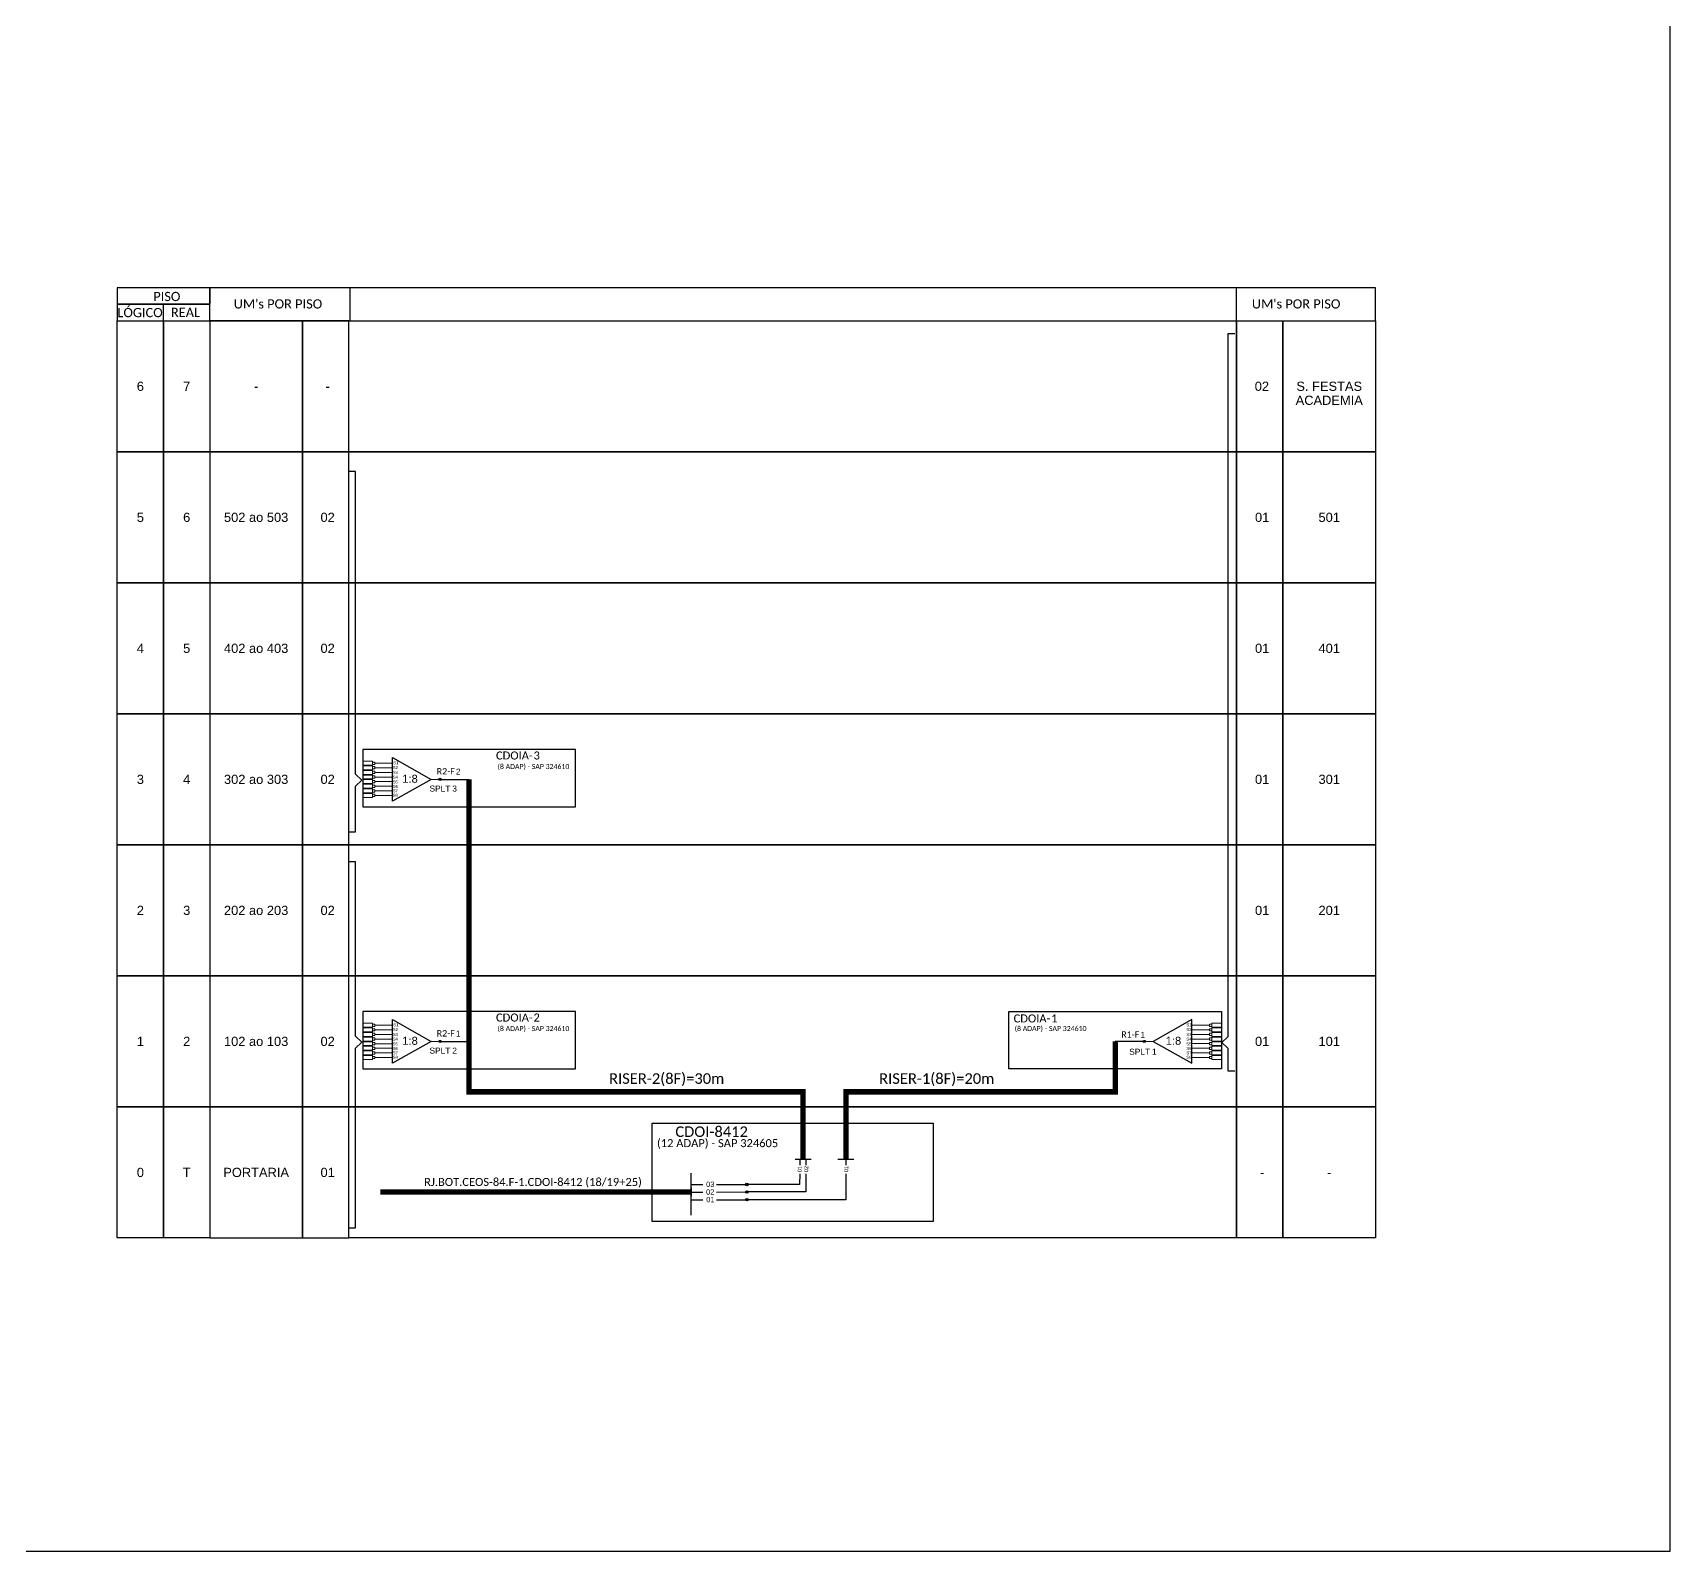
# Model space of a CAD drawing. Extents: x -89 to 749, y 705 to 1299.
# Drawn here: x 429 to 749.2, y 705 to 1002 of the extents above; entities that cross this region are included whole.
import ezdxf
from ezdxf.enums import TextEntityAlignment as Align

# ---------------------------------------------------------------- set-up
doc = ezdxf.new("R2010")
doc.units = 0
doc.styles.add('ARIAL', font='arial.ttf')
doc.styles.add('WMF-Calibri0', font='calibri.ttf')

# ---------------------------------------------------------------- blocks, each defined once
blk = doc.blocks.new('SPLT_1-8_SC-APC')
at = {"color": 1}
blk.add_lwpolyline([(-7.37, -2.1), (-17.04, -7.55), (-7.37, -13), (-7.37, -2.1)], dxfattribs=at)
at = {"color": 3, "lineweight": 0}
for points in [[(-2.99, -3.51), (-7.37, -3.51)], [(-2.41, -3.02), (-2.41, -4)], [(-2.41, -3.02), (0, -3.02)], [(-2.41, -4), (0, -4)], [(-7.37, -4.66), (-2.99, -4.66)], [(-7.37, -5.82), (-2.99, -5.82)], [(-7.37, -6.97), (-2.99, -6.97)], [(-7.37, -8.12), (-2.99, -8.12)], [(-2.41, -4.17), (-2.41, -5.16)], [(-2.41, -4.17), (0, -4.17)], [(-2.41, -5.16), (0, -5.16)], [(-2.41, -5.32), (-2.41, -6.31)], [(-2.41, -5.32), (0, -5.32)], [(-2.41, -6.31), (0, -6.31)], [(-2.41, -6.48), (-2.41, -7.46)], [(-2.41, -6.48), (0, -6.48)], [(-2.41, -7.46), (0, -7.46)], [(-2.41, -7.63), (-2.41, -8.62)], [(-2.41, -7.63), (0, -7.63)], [(-7.37, -9.28), (-2.99, -9.28)], [(-7.37, -10.43), (-2.99, -10.43)], [(-7.37, -11.58), (-2.99, -11.58)], [(-2.41, -8.62), (0, -8.62)], [(-2.41, -8.78), (-2.41, -9.77)], [(-2.41, -8.78), (0, -8.78)], [(-2.41, -9.77), (0, -9.77)], [(-2.41, -9.94), (-2.41, -10.92)], [(-2.41, -9.94), (0, -9.94)], [(-2.41, -10.92), (0, -10.92)], [(-2.41, -11.09), (-2.41, -12.08)], [(-2.41, -11.09), (0, -11.09)], [(-2.41, -12.08), (0, -12.08)]]:
    blk.add_lwpolyline(points, dxfattribs=at)
for points in [[(-2.99, -3.22), (-2.41, -3.22), (-2.41, -3.8), (-2.99, -3.8)], [(-2.99, -4.38), (-2.41, -4.38), (-2.41, -4.95), (-2.99, -4.95)], [(-2.99, -5.53), (-2.41, -5.53), (-2.41, -6.1), (-2.99, -6.1)], [(-2.99, -6.68), (-2.41, -6.68), (-2.41, -7.26), (-2.99, -7.26)], [(-2.99, -7.84), (-2.41, -7.84), (-2.41, -8.41), (-2.99, -8.41)], [(-2.99, -8.99), (-2.41, -8.99), (-2.41, -9.56), (-2.99, -9.56)], [(-2.99, -10.14), (-2.41, -10.14), (-2.41, -10.72), (-2.99, -10.72)], [(-2.99, -11.3), (-2.41, -11.3), (-2.41, -11.87), (-2.99, -11.87)]]:
    blk.add_lwpolyline(points, close=True, dxfattribs=at)
at = {"color": 1, "lineweight": 0}
blk.add_lwpolyline([(-17.04, -7.55), (-19.26, -7.55)], dxfattribs=at)
at = {"color": 1, "style": 'ARIAL'}
for s, height, p in [('S1', 0.75, (-8.74, -3.78)), ('1:8', 2, (-13.91, -8.4)), ('S2', 0.75, (-8.74, -4.97)), ('S3', 0.75, (-8.74, -6.18)), ('S4', 0.75, (-8.74, -7.36)), ('S5', 0.75, (-8.74, -8.57)), ('S6', 0.75, (-8.74, -9.69)), ('S7', 0.75, (-8.74, -10.78)), ('S8', 0.75, (-8.74, -11.9))]:
    blk.add_text(s, height=height, dxfattribs=at).set_placement(p)

msp = doc.modelspace()

# ---------------------------------------------------------------- hatches: boundary and pattern name
h = msp.add_hatch(color=3)
h.dxf.hatch_style = 1
edge = h.paths.add_edge_path()
edge.add_arc((508.62, 856), 0.201, 0, 360)
h = msp.add_hatch(color=3)
h.dxf.hatch_style = 1
edge = h.paths.add_edge_path()
edge.add_arc((508.62, 804.75), 0.201, 0, 360)
h = msp.add_hatch(color=3)
h.dxf.hatch_style = 1
edge = h.paths.add_edge_path()
edge.add_arc((646.38, 804.75), 0.201, 0, 360)
h = msp.add_hatch(color=3)
h.dxf.hatch_style = 1
edge = h.paths.add_edge_path()
edge.add_arc((568.66, 776.75), 0.25, 0, 360)
h = msp.add_hatch(color=3)
h.dxf.hatch_style = 1
edge = h.paths.add_edge_path()
edge.add_arc((568.66, 775.29), 0.25, 0, 360)
h = msp.add_hatch(color=3)
h.dxf.hatch_style = 1
edge = h.paths.add_edge_path()
edge.add_arc((568.66, 773.78), 0.25, 0, 360)

# ---------------------------------------------------------------- linework, layer by layer
at = {"color": 6}
for p, q in [((578.99, 781.68), (578.99, 780.54)), ((580.19, 781.68), (580.19, 780.54)), ((578.99, 778.86), (578.97, 776.75)), ((580.19, 778.86), (580.19, 775.29)), ((578.97, 776.75), (568.66, 776.75)), ((580.19, 775.29), (568.66, 775.29))]:
    msp.add_line(p, q, dxfattribs=at)
at = {"color": 5}
for p, q in [((588.02, 781.68), (588.02, 780.54)), ((588.02, 778.86), (588.02, 773.78)), ((588.02, 773.78), (568.66, 773.78))]:
    msp.add_line(p, q, dxfattribs=at)
for points in [[(-89.32, 705.02), (749.25, 705.02), (749.25, 1299.02), (-89.32, 1299.02), (-89.32, 705.02)], [(463.61, 945.69), (691.61, 945.69), (691.61, 952.13), (463.61, 952.13), (463.61, 952.13), (463.61, 948.91)], [(491.05, 945.69), (491.05, 952.13)], [(664.43, 945.69), (664.43, 952.13)], [(454.56, 945.69), (454.56, 948.91)]]:
    msp.add_lwpolyline(points)
for points in [[(445.5, 948.91), (463.61, 948.91), (463.61, 952.13), (445.5, 952.13)], [(445.5, 945.69), (463.61, 945.69), (463.61, 948.91), (445.5, 948.91)], [(445.5, 945.69), (454.56, 945.69), (454.56, 920.06), (445.5, 920.06)], [(454.56, 945.69), (463.61, 945.69), (463.61, 920.06), (454.56, 920.06)], [(454.56, 945.69), (463.61, 945.69), (463.61, 920.06), (454.56, 920.06)], [(481.73, 945.69), (463.61, 945.69), (463.61, 920.06), (481.73, 920.06)], [(490.78, 945.69), (481.73, 945.69), (481.73, 920.06), (490.78, 920.06)], [(490.78, 945.69), (664.44, 945.69), (664.44, 920.06), (490.78, 920.06)], [(664.44, 945.69), (673.5, 945.69), (673.5, 920.06), (664.44, 920.06)], [(673.5, 945.69), (691.61, 945.69), (691.61, 920.06), (673.5, 920.06)], [(445.5, 920.06), (454.56, 920.06), (454.56, 894.44), (445.5, 894.44)], [(454.56, 920.06), (463.61, 920.06), (463.61, 894.44), (454.56, 894.44)], [(454.56, 920.06), (463.61, 920.06), (463.61, 894.44), (454.56, 894.44)], [(481.73, 920.06), (463.61, 920.06), (463.61, 894.44), (481.73, 894.44)], [(490.78, 920.06), (481.73, 920.06), (481.73, 894.44), (490.78, 894.44)], [(490.78, 920.06), (664.44, 920.06), (664.44, 894.44), (490.78, 894.44)], [(664.44, 920.06), (673.5, 920.06), (673.5, 894.44), (664.44, 894.44)], [(673.5, 920.06), (691.61, 920.06), (691.61, 894.44), (673.5, 894.44)], [(445.5, 894.44), (454.56, 894.44), (454.56, 868.81), (445.5, 868.81)], [(454.56, 894.44), (463.61, 894.44), (463.61, 868.81), (454.56, 868.81)], [(454.56, 894.44), (463.61, 894.44), (463.61, 868.81), (454.56, 868.81)], [(481.73, 894.44), (463.61, 894.44), (463.61, 868.81), (481.73, 868.81)], [(490.78, 894.44), (481.73, 894.44), (481.73, 868.81), (490.78, 868.81)], [(490.78, 894.44), (664.44, 894.44), (664.44, 868.81), (490.78, 868.81)], [(664.44, 894.44), (673.5, 894.44), (673.5, 868.81), (664.44, 868.81)], [(673.5, 894.44), (691.61, 894.44), (691.61, 868.81), (673.5, 868.81)], [(445.5, 868.81), (454.56, 868.81), (454.56, 843.19), (445.5, 843.19)], [(454.56, 868.81), (463.61, 868.81), (463.61, 843.19), (454.56, 843.19)], [(454.56, 868.81), (463.61, 868.81), (463.61, 843.19), (454.56, 843.19)], [(481.73, 868.81), (463.61, 868.81), (463.61, 843.19), (481.73, 843.19)], [(490.78, 868.81), (481.73, 868.81), (481.73, 843.19), (490.78, 843.19)], [(490.78, 868.81), (664.44, 868.81), (664.44, 843.19), (490.78, 843.19)], [(664.44, 868.81), (673.5, 868.81), (673.5, 843.19), (664.44, 843.19)], [(673.5, 868.81), (691.61, 868.81), (691.61, 843.19), (673.5, 843.19)], [(445.5, 843.19), (454.56, 843.19), (454.56, 817.56), (445.5, 817.56)], [(454.56, 843.19), (463.61, 843.19), (463.61, 817.56), (454.56, 817.56)], [(454.56, 843.19), (463.61, 843.19), (463.61, 817.56), (454.56, 817.56)], [(481.73, 843.19), (463.61, 843.19), (463.61, 817.56), (481.73, 817.56)], [(490.78, 843.19), (481.73, 843.19), (481.73, 817.56), (490.78, 817.56)], [(490.78, 843.19), (664.44, 843.19), (664.44, 817.56), (490.78, 817.56)], [(664.44, 843.19), (673.5, 843.19), (673.5, 817.56), (664.44, 817.56)], [(673.5, 843.19), (691.61, 843.19), (691.61, 817.56), (673.5, 817.56)], [(445.5, 817.56), (454.56, 817.56), (454.56, 791.94), (445.5, 791.94)], [(454.56, 817.56), (463.61, 817.56), (463.61, 791.94), (454.56, 791.94)], [(454.56, 817.56), (463.61, 817.56), (463.61, 791.94), (454.56, 791.94)], [(481.73, 817.56), (463.61, 817.56), (463.61, 791.94), (481.73, 791.94)], [(490.78, 817.56), (481.73, 817.56), (481.73, 791.94), (490.78, 791.94)], [(490.78, 817.56), (664.44, 817.56), (664.44, 791.94), (490.78, 791.94)], [(664.44, 817.56), (673.5, 817.56), (673.5, 791.94), (664.44, 791.94)], [(673.5, 817.56), (691.61, 817.56), (691.61, 791.94), (673.5, 791.94)], [(445.5, 791.94), (454.56, 791.94), (454.56, 766.31), (445.5, 766.31)], [(454.56, 791.94), (463.61, 791.94), (463.61, 766.31), (454.56, 766.31)], [(481.73, 791.94), (463.61, 791.94), (463.61, 766.31), (481.73, 766.31)], [(490.78, 791.94), (481.73, 791.94), (481.73, 766.31), (490.78, 766.31)], [(490.78, 791.94), (664.44, 791.94), (664.44, 766.31), (490.78, 766.31)], [(664.44, 791.94), (673.5, 791.94), (673.5, 766.31), (664.44, 766.31)], [(673.5, 791.94), (691.61, 791.94), (691.61, 766.31), (673.5, 766.31)]]:
    msp.add_lwpolyline(points, close=True)
at = {"color": 3}
for points in [[(664.08, 798.9), (662.79, 798.9), (662.79, 803.33), (661.56, 804.51), (662.79, 805.69), (662.79, 943.18), (664.08, 943.18)], [(490.83, 845.75), (492.12, 845.75), (492.12, 854.66), (493.35, 855.84), (492.12, 857.02), (492.12, 916.18), (490.83, 916.18)], [(490.83, 768.27), (492.12, 768.27), (492.12, 803.41), (493.35, 804.59), (492.12, 805.77), (492.12, 839.88), (490.83, 839.88)], [(557.78, 773.78), (560.06, 773.78)], [(562.72, 773.78), (568.66, 773.78), (568.66, 773.78)]]:
    msp.add_lwpolyline(points, dxfattribs=at)
at = {"color": 1}
for points in [[(535.11, 861.83), (493.53, 861.83), (493.53, 850.62), (535.11, 850.62)], [(535.11, 810.58), (493.53, 810.58), (493.53, 799.37), (535.11, 799.37)], [(619.9, 810.58), (661.48, 810.58), (661.48, 799.37), (619.9, 799.37)], [(550.11, 788.75), (605.11, 788.75), (605.11, 769.5), (550.11, 769.5)]]:
    msp.add_lwpolyline(points, close=True, dxfattribs=at)
at = {"color": 3, "lineweight": 0}
for points in [[(495.44, 859.54), (493.55, 859.54)], [(495.44, 858.77), (493.55, 858.77)], [(495.44, 858.64), (493.55, 858.64)], [(495.44, 859.54), (495.44, 858.77)], [(495.44, 858.64), (495.44, 857.87)], [(495.89, 859.16), (499.32, 859.16)], [(495.44, 857.87), (493.55, 857.87)], [(495.44, 857.74), (493.55, 857.74)], [(495.44, 856.97), (493.55, 856.97)], [(495.44, 856.84), (493.55, 856.84)], [(495.44, 856.07), (493.55, 856.07)], [(495.44, 855.94), (493.55, 855.94)], [(495.44, 855.16), (493.55, 855.16)], [(495.44, 857.74), (495.44, 856.97)], [(495.44, 856.84), (495.44, 856.07)], [(495.44, 855.94), (495.44, 855.16)], [(499.32, 858.26), (495.89, 858.26)], [(499.32, 857.35), (495.89, 857.35)], [(499.32, 856.45), (495.89, 856.45)], [(499.32, 855.55), (495.89, 855.55)], [(495.44, 855.03), (493.55, 855.03)], [(495.44, 854.26), (493.55, 854.26)], [(495.44, 854.13), (493.55, 854.13)], [(495.44, 853.36), (493.55, 853.36)], [(495.44, 853.23), (493.55, 853.23)], [(495.44, 852.46), (493.55, 852.46)], [(495.44, 855.03), (495.44, 854.26)], [(495.44, 854.13), (495.44, 853.36)], [(495.44, 853.23), (495.44, 852.46)], [(499.32, 854.65), (495.89, 854.65)], [(499.32, 853.74), (495.89, 853.74)], [(499.32, 852.84), (495.89, 852.84)], [(495.44, 808.29), (493.55, 808.29)], [(495.44, 807.52), (493.55, 807.52)], [(495.44, 807.39), (493.55, 807.39)], [(495.44, 808.29), (495.44, 807.52)], [(495.44, 807.39), (495.44, 806.62)], [(495.89, 807.91), (499.32, 807.91)], [(495.44, 806.62), (493.55, 806.62)], [(495.44, 806.49), (493.55, 806.49)], [(495.44, 805.72), (493.55, 805.72)], [(495.44, 805.59), (493.55, 805.59)], [(495.44, 804.81), (493.55, 804.81)], [(495.44, 804.68), (493.55, 804.68)], [(495.44, 803.91), (493.55, 803.91)], [(495.44, 806.49), (495.44, 805.72)], [(495.44, 805.59), (495.44, 804.81)], [(495.44, 804.68), (495.44, 803.91)], [(499.32, 807.01), (495.89, 807.01)], [(499.32, 806.1), (495.89, 806.1)], [(499.32, 805.2), (495.89, 805.2)], [(499.32, 804.3), (495.89, 804.3)], [(495.44, 803.78), (493.55, 803.78)], [(495.44, 803.01), (493.55, 803.01)], [(495.44, 802.88), (493.55, 802.88)], [(495.44, 802.11), (493.55, 802.11)], [(495.44, 801.98), (493.55, 801.98)], [(495.44, 801.2), (493.55, 801.2)], [(495.44, 803.78), (495.44, 803.01)], [(495.44, 802.88), (495.44, 802.11)], [(495.44, 801.98), (495.44, 801.2)], [(499.32, 803.4), (495.89, 803.4)], [(499.32, 802.49), (495.89, 802.49)], [(499.32, 801.59), (495.89, 801.59)]]:
    msp.add_lwpolyline(points, dxfattribs=at)
for points in [[(495.89, 859.38), (495.44, 859.38), (495.44, 858.93), (495.89, 858.93)], [(495.89, 858.48), (495.44, 858.48), (495.44, 858.03), (495.89, 858.03)], [(495.89, 857.58), (495.44, 857.58), (495.44, 857.13), (495.89, 857.13)], [(495.89, 856.68), (495.44, 856.68), (495.44, 856.23), (495.89, 856.23)], [(495.89, 855.77), (495.44, 855.77), (495.44, 855.33), (495.89, 855.33)], [(495.89, 854.87), (495.44, 854.87), (495.44, 854.42), (495.89, 854.42)], [(495.89, 853.97), (495.44, 853.97), (495.44, 853.52), (495.89, 853.52)], [(495.89, 853.07), (495.44, 853.07), (495.44, 852.62), (495.89, 852.62)], [(495.89, 808.13), (495.44, 808.13), (495.44, 807.68), (495.89, 807.68)], [(495.89, 807.23), (495.44, 807.23), (495.44, 806.78), (495.89, 806.78)], [(495.89, 806.33), (495.44, 806.33), (495.44, 805.88), (495.89, 805.88)], [(495.89, 805.42), (495.44, 805.42), (495.44, 804.98), (495.89, 804.98)], [(495.89, 804.52), (495.44, 804.52), (495.44, 804.07), (495.89, 804.07)], [(495.89, 803.62), (495.44, 803.62), (495.44, 803.17), (495.89, 803.17)], [(495.89, 802.72), (495.44, 802.72), (495.44, 802.27), (495.89, 802.27)], [(495.89, 801.82), (495.44, 801.82), (495.44, 801.37), (495.89, 801.37)]]:
    msp.add_lwpolyline(points, close=True, dxfattribs=at)
at = {"color": 1}
for points in [[(499.32, 860.26), (506.88, 856), (499.32, 851.74), (499.32, 860.26)], [(499.32, 809.01), (506.88, 804.75), (499.32, 800.48), (499.32, 809.01)], [(557.78, 770.77), (557.78, 778.98)], [(557.78, 776.08), (557.78, 774.46)]]:
    msp.add_lwpolyline(points, dxfattribs=at)
at = {"color": 1, "lineweight": 0}
for points in [[(506.88, 856), (508.62, 856)], [(506.88, 804.75), (508.62, 804.75)]]:
    msp.add_lwpolyline(points, dxfattribs=at)
at = {"color": 6}
for points in [[(508.62, 856), (514.31, 856)], [(508.62, 804.75), (514.31, 804.75)]]:
    msp.add_lwpolyline(points, dxfattribs=at)
at = {"color": 6, "const_width": 1.06}
msp.add_lwpolyline([(579.65, 781.68), (579.65, 794.88), (514.31, 794.88), (514.31, 856)], dxfattribs=at)
at = {"color": 5, "const_width": 1.06}
msp.add_lwpolyline([(588.02, 781.68), (588.02, 794.88), (640.7, 794.88), (640.7, 804.75)], dxfattribs=at)
at = {"color": 5}
msp.add_lwpolyline([(646.38, 804.75), (640.7, 804.75)], dxfattribs=at)
at = {"color": 6, "ltscale": 0.5}
msp.add_lwpolyline([(578.09, 781.68), (581.22, 781.68)], dxfattribs=at)
at = {"color": 5, "ltscale": 0.5}
msp.add_lwpolyline([(586.45, 781.68), (589.58, 781.68)], dxfattribs=at)
at = {"color": 1, "const_width": 1.06}
msp.add_lwpolyline([(496.94, 775.27), (557.78, 775.27)], dxfattribs=at)
at = {"color": 7}
for points in [[(557.78, 776.75), (560.06, 776.75)], [(562.72, 776.75), (568.66, 776.75), (568.66, 776.75)]]:
    msp.add_lwpolyline(points, dxfattribs=at)
at = {"color": 2}
for points in [[(557.78, 775.27), (560.06, 775.27)], [(562.72, 775.28), (568.66, 775.29), (568.66, 775.29)]]:
    msp.add_lwpolyline(points, dxfattribs=at)
at = {"color": 3}
for centre, radius in [((508.62, 856), 0.201), ((508.62, 804.75), 0.201), ((646.38, 804.75), 0.201), ((568.66, 776.75), 0.25), ((568.66, 775.29), 0.25), ((568.66, 773.78), 0.25)]:
    msp.add_circle(centre, radius, dxfattribs=at)

# ---------------------------------------------------------------- block references
at = {"color": 3, "xscale": 0.782608695652174, "yscale": 0.782608695652174, "zscale": 0.782608695652174}
msp.add_blockref('SPLT_1-8_SC-APC', (661.45, 810.66), dxfattribs=at)

# ---------------------------------------------------------------- texts
at = {"style": 'WMF-Calibri0'}
for s, p in [('     PISO', (449.38, 949.54)), ('  LÓGICO', (444.26, 946.39)), ('    REAL', (453.47, 946.43)), ("UM's POR PISO", (468.28, 948.09)), ("UM's POR PISO", (667.42, 948.09))]:
    msp.add_text(s, height=1.8, dxfattribs=at).set_placement(p)
at = {"style": 'ARIAL'}
for s, height, p in [('6', 1.8, (450.03, 932.88)), ('7', 1.8, (459.09, 932.88)), ('-', 1.8, (472.67, 932.88)), ('-', 1.8, (486.66, 932.88)), ('02', 1.8, (669.38, 932.88)), ('S. FESTAS', 1.8, (682.55, 932.88)), ('ACADEMIA', 1.8, (682.55, 930.14)), ('5', 1.8, (450.03, 907.25)), ('6', 1.8, (459.09, 907.25)), ('502 ao 503', 1.8, (472.67, 907.25)), ('02', 1.8, (486.66, 907.25)), ('01', 1.8, (669.43, 907.25)), ('501', 1.8, (682.55, 907.25)), ('4', 1.8, (450.03, 881.63)), ('5', 1.8, (459.09, 881.63)), ('402 ao 403', 1.8, (472.67, 881.63)), ('02', 1.8, (486.66, 881.63)), ('01', 1.8, (669.43, 881.63)), ('401', 1.8, (682.55, 881.63)), ('3', 1.8, (450.03, 856)), ('4', 1.8, (459.09, 856)), ('302 ao 303', 1.8, (472.67, 856)), ('02', 1.8, (486.66, 856)), ('01', 1.8, (669.43, 856)), ('301', 1.8, (682.55, 856)), ('2', 1.8, (450.03, 830.37)), ('3', 1.8, (459.09, 830.37)), ('202 ao 203', 1.8, (472.67, 830.37)), ('02', 1.8, (486.66, 830.37)), ('01', 1.8, (669.43, 830.37)), ('201', 1.8, (682.55, 830.37)), ('1', 1.8, (450.03, 804.75)), ('2', 1.8, (459.09, 804.75)), ('102 ao 103', 1.8, (472.67, 804.75)), ('02', 1.8, (486.66, 804.75)), ('01', 1.8, (669.43, 804.75)), ('101', 1.8, (682.55, 804.75)), ('0', 1.8, (450.03, 779.12)), ('T', 1.8, (459.09, 779.12)), ('PORTARIA', 1.8, (472.67, 779.12)), ('01', 1.8, (486.66, 779.12)), ('-', 1.8, (669.43, 779.12)), ('-', 1.8, (682.55, 779.12)), ('02', 1.035, (561.48, 775.3)), ('03', 1.035, (561.49, 776.8)), ('01', 1.035, (561.5, 773.81))]:
    msp.add_text(s, height=height, dxfattribs=at).set_placement(p, align=Align.MIDDLE_CENTER)
at = {"color": 1}
for s, height, style, p in [('S2', 0.587, 'ARIAL', (499.39, 858.02)), ('S1', 0.587, 'ARIAL', (499.5, 858.95)), ('CDOIA-', 1.565, 'WMF-Calibri0', (519.58, 859.88)), ('3', 1.57, 'WMF-Calibri0', (526.92, 859.88)), ('S3', 0.587, 'ARIAL', (499.39, 857.07)), ('S5', 0.587, 'ARIAL', (499.38, 855.2)), ('S4', 0.587, 'ARIAL', (499.39, 856.15)), ('1:8', 1.565, 'ARIAL', (501.25, 855.33)), ('S6', 0.587, 'ARIAL', (499.39, 854.32)), ('S7', 0.587, 'ARIAL', (499.39, 853.47)), ('S8', 0.587, 'ARIAL', (499.38, 852.59)), ('S2', 0.587, 'ARIAL', (499.39, 806.77)), ('S1', 0.587, 'ARIAL', (499.5, 807.7)), ('CDOIA-', 1.565, 'WMF-Calibri0', (519.58, 808.63)), ('2', 1.57, 'WMF-Calibri0', (526.92, 808.63)), ('CDOIA-', 1.565, 'WMF-Calibri0', (620.82, 808.45)), ('1', 1.57, 'WMF-Calibri0', (628.16, 808.45)), ('S3', 0.587, 'ARIAL', (499.39, 805.82)), ('S5', 0.587, 'ARIAL', (499.38, 803.95)), ('S4', 0.587, 'ARIAL', (499.39, 804.9)), ('1:8', 1.565, 'ARIAL', (501.25, 804.08)), ('S6', 0.587, 'ARIAL', (499.39, 803.07)), ('S7', 0.587, 'ARIAL', (499.39, 802.21)), ('S8', 0.587, 'ARIAL', (499.38, 801.34)), ('CDOI-8412', 2.071, 'WMF-Calibri0', (554.66, 786.05)), ('RJ.BOT.CEOS-84.F-1.CDOI-8412 (18/19+25)', 1.5652, 'WMF-Calibri0', (505.53, 776.47))]:
    msp.add_text(s, height=height, dxfattribs=dict(at, style=style)).set_placement(p)
at = {"color": 1, "style": 'WMF-Calibri0'}
for s, height, p in [('(8 ADAP) - SAP 324610', 0.9783, (526.91, 858.02)), ('(8 ADAP) - SAP 324610', 0.9783, (526.91, 806.77)), ('(8 ADAP) - SAP 324610', 0.9783, (628.05, 806.77)), ('(12 ADAP) - SAP 324605', 1.5652, (562.92, 784.06))]:
    msp.add_text(s, height=height, dxfattribs=at).set_placement(p, align=Align.CENTER)
at = {"color": 6, "style": 'WMF-Calibri0'}
for s, height, p in [('R2-F', 1.252, (507.99, 856.95)), ('R2-F', 1.252, (507.99, 805.7)), ('RISER-2(8F)=30m', 2.0705, (541.7, 796.44))]:
    msp.add_text(s, height=height, dxfattribs=at).set_placement(p)
at = {"color": 6, "style": 'ARIAL'}
for s, p in [('2', (512.19, 856.92)), ('1', (512.19, 805.67))]:
    msp.add_text(s, height=1.17, dxfattribs=at).set_placement(p, align=Align.CENTER)
at = {"color": 7, "style": 'ARIAL'}
for s, height, p in [('SPLT', 1.174, (508.62, 853.61)), ('3', 1.17, (511.49, 853.61)), ('SPLT', 1.174, (508.62, 802.36)), ('2', 1.17, (511.49, 802.36)), ('SPLT', 1.174, (645.47, 802.13)), ('1', 1.17, (648.34, 802.13))]:
    msp.add_text(s, height=height, dxfattribs=at).set_placement(p, align=Align.CENTER)
at = {"color": 5, "style": 'WMF-Calibri0'}
for s, height, p in [('R1-F', 1.252, (641.88, 805.47)), ('RISER-1(8F)=20m', 2.0705, (594.52, 796.44))]:
    msp.add_text(s, height=height, dxfattribs=at).set_placement(p)
at = {"color": 5, "style": 'ARIAL'}
msp.add_text('1', height=1.17, dxfattribs=at).set_placement((646.08, 805.44), align=Align.CENTER)
at = {"style": 'ARIAL'}
for s, p in [('01', (578.99, 779.77)), ('02', (580.26, 779.77)), ('01', (588.08, 779.77))]:
    msp.add_text(s, height=0.776, rotation=90, dxfattribs=at).set_placement(p, align=Align.MIDDLE_CENTER)

doc.saveas('drawing.dxf')
